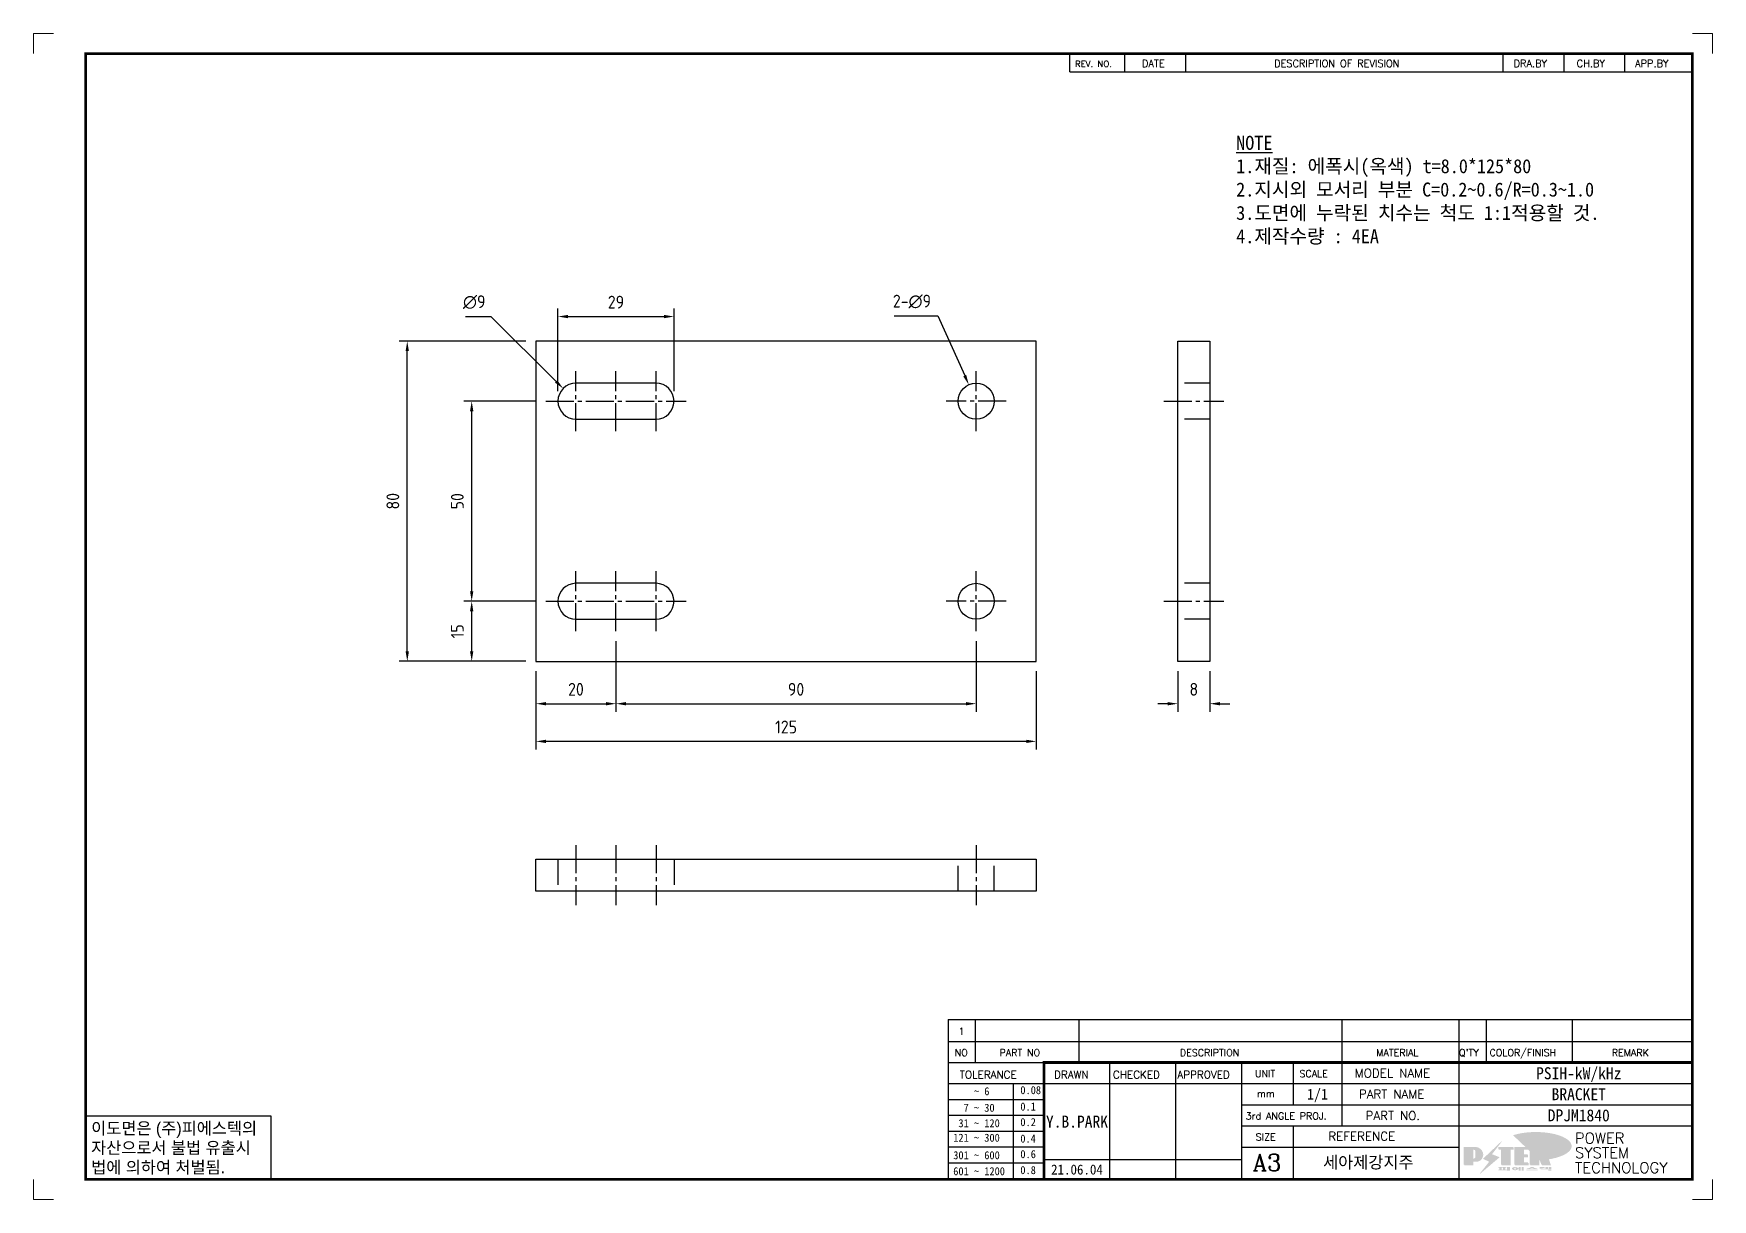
# Model space of a CAD drawing. Header units: millimetres. Extents: x 2584 to 14522, y 0 to 1456.
# Drawn here: x 13165.3 to 13584.8, y 0 to 291.3 of the extents above; entities that cross this region are included whole.
import ezdxf
from ezdxf.enums import TextEntityAlignment as Align

# ---------------------------------------------------------------- set-up
doc = ezdxf.new("R2010")
doc.units = ezdxf.units.MM
doc.linetypes.add('CENTER1', pattern=[10, 7, -1, 1, -1])
doc.linetypes.add('HIDDEN', pattern=[9.525, 6.35, -3.175])
doc.layers.add('FORMAT-1', color=7, linetype='Continuous')
doc.layers.add('line', color=3, linetype='Continuous')
doc.styles.add('h1', font='')
doc.styles.add('HAN', font='')
doc.styles.add('RC', font='ROMANC.SHX')
doc.styles.add('ROMANT', font='romant')
doc.styles.add('RT', font='ROMANT.SHX', dxfattribs={"oblique": 15})
doc.styles.get("Standard").update_dxf_attribs({"font": 'ISOCP.SHX', "bigfont": 'WHGTXT.SHX'})
doc.styles.get('h1').set_extended_font_data('New Gulim')
doc.styles.get('HAN').set_extended_font_data('GulimChe')
doc.dimstyles.new('PS-1', dxfattribs={"dimtxt": 3.2, "dimasz": 2.5, "dimexe": 2, "dimexo": 2.5, "dimgap": 2, "dimtad": 1, "dimtoh": 1, "dimrnd": 0.05, "dimzin": 12, "dimdsep": 46, "dimtxsty": 'Standard', "dimcen": 0, "dimclrt": 2, "dimazin": 3, "dimtfac": 1, "dimtofl": 0, "dimtmove": 0, "dimatfit": 3, "dimfxl": 0, "dimtolj": 1, "dimtzin": 0, "dimarcsym": 0})

# ---------------------------------------------------------------- blocks, each defined once
blk = doc.blocks.new('A$C0DCE554C')
at = {"color": 1, "linetype": 'CENTER1'}
for p, q in [((-65, -2.5), (-65, -37.5)), ((-15, -2.5), (-15, -37.5)), ((-72.5, -10), (-57.5, -10)), ((-22.5, -10), (-7.5, -10)), ((-72.5, -20), (-57.5, -20)), ((-22.5, -20), (-7.5, -20)), ((-72.5, -30), (-57.5, -30)), ((-22.5, -30), (-7.5, -30)), ((-65, -117.5), (-65, -102.5)), ((-15, -117.5), (-15, -102.5)), ((-72.5, -110), (-57.5, -110)), ((-22.5, -110), (-7.5, -110))]:
    blk.add_line(p, q, dxfattribs=at)
at = {"color": 2}
blk.add_lwpolyline([(-80, -125), (0, -125), (0, 0), (-80, 0)], close=True, dxfattribs=at)
for points in [[(-69.5, -10), (-69.5, -30, 1), (-60.5, -30), (-60.5, -10, 1)], [(-19.5, -10), (-19.5, -30, 1), (-10.5, -30), (-10.5, -10, 1)]]:
    blk.add_lwpolyline(points, format="xyb", close=True, dxfattribs=at)
for centre in [(-65, -110), (-15, -110)]:
    blk.add_circle(centre, 4.5, dxfattribs=at)
blk = doc.blocks.new('A$C11FB458A')
at = {"color": 1, "linetype": 'CENTER1'}
for p, q in [((-115, 11.5), (-115, -3.5)), ((-105, 11.5), (-105, -3.5)), ((-95, 11.5), (-95, -3.5)), ((-15, 11.5), (-15, -3.5))]:
    blk.add_line(p, q, dxfattribs=at)
at = {"linetype": 'HIDDEN'}
for p, q in [((-119.5, 8), (-119.5, 0)), ((-90.5, 8), (-90.5, 0)), ((-19.5, 0), (-19.5, 8)), ((-10.5, 0), (-10.5, 8))]:
    blk.add_line(p, q, dxfattribs=at)
at = {"color": 2}
blk.add_lwpolyline([(0, 0), (-125, 0), (-125, 8), (0, 8)], close=True, dxfattribs=at)
blk = doc.blocks.new('A$C4CC649A4')
at = {"color": 1, "linetype": 'CENTER1'}
for p, q in [((-65, 11.5), (-65, -3.5)), ((-15, 11.5), (-15, -3.5))]:
    blk.add_line(p, q, dxfattribs=at)
at = {"linetype": 'HIDDEN'}
for p, q in [((-69.5, 0), (-69.5, 8)), ((-60.5, 0), (-60.5, 8)), ((-19.5, 0), (-19.5, 8)), ((-10.5, 0), (-10.5, 8))]:
    blk.add_line(p, q, dxfattribs=at)
at = {"color": 2}
blk.add_lwpolyline([(-80, 8), (0, 8), (0, 0), (-80, 0)], close=True, dxfattribs=at)
blk = doc.blocks.new('no3')
at = {"color": 180}
for p, q in [((0, 5.5), (0, 0)), ((0, 5.5), (186, 5.5)), ((6.79, 5.5), (6.79, 0)), ((32.74, 0.11), (32.74, 5.5)), ((98.4, 5.5), (98.4, 0)), ((127.61, 5.5), (127.61, 0)), ((134.43, 5.5), (134.43, 0)), ((155.98, 5.5), (155.98, 0))]:
    blk.add_line(p, q, dxfattribs=at)
at = {"color": 2, "style": 'HAN'}
for tag, p in [('PART-NO', (19.76, 2.75)), ('MATERIAL', (111.38, 2.75)), ("Q'TY", (131.02, 2.75)), ('COLOR/FINISH', (145.2, 2.75)), ('REMARK', (170.76, 2.75))]:
    blk.add_attdef(tag, text='', height=2.9, dxfattribs=at).set_placement(p, align=Align.MIDDLE_CENTER)
blk.add_attdef('DESCRIPTION', text='', height=2.9, dxfattribs=at).set_placement((34.51, 2.75), align=Align.MIDDLE_LEFT)
at = {"color": 2, "style": 'RT', "oblique": 15}
blk.add_attdef('NO', text='', height=1.74, dxfattribs=at).set_placement((3.38, 2.51), align=Align.MIDDLE_CENTER)
blk = doc.blocks.new('t3')
for p, q in [((0, 15.88), (46.25, 15.88)), ((0, 15.88), (0, 0)), ((46.25, 15.88), (46.25, 0)), ((0, 0), (46.25, 0))]:
    blk.add_line(p, q)
at = {"color": 1, "style": 'h1'}
for s, p in [('이도면은 (주)피에스텍의', (1.4, 11.29)), ('자산으로서 불법 유출시', (1.4, 6.41)), ('법에 의하여 처벌됨.', (1.4, 1.52))]:
    blk.add_text(s, height=3, dxfattribs=at).set_placement(p)
blk = doc.blocks.new('new LOGO')
at = {"layer": 'line'}
h = blk.add_hatch(color=1, dxfattribs=at)
h.paths.add_polyline_path([(41.5, 16.4), (54.3, 16.4, 1), (54.3, 82.9), (0, 82.9), (0, -0.1), (41.5, -0.1)])
h.paths.add_polyline_path([(41.5, 27.9), (41.5, 71.9), (43.6, 71.9, -0.414214), (54.6, 60.9), (54.6, 38.9, -0.414214), (43.6, 27.9)], flags=16)
h.paths.add_polyline_path([(214.7, 71.9), (227.5, 71.9), (227.5, 82.9), (159.7, 82.9), (159.7, 71.9), (172.5, 71.9), (172.5, -0.1), (214.7, -0.1)])
h.paths.add_polyline_path([(276, 37.4), (294.8, 37.4), (294.8, 49.1), (276, 49.1), (276, 71.9), (294.8, 71.9), (294.8, 82.9), (234.5, 82.9), (234.5, -0.1), (297, -0.1), (297, 10.9), (276, 10.9)])
h.paths.add_polyline_path([(347.2, 35.2), (359.7, -0.1), (400.5, -0.1), (379.6, 66.8), (399.7, 82.9), (380.6, 82.9), (347.2, 61.6), (347.2, 82.9), (305.5, 82.9), (305.5, -0.1), (347.2, -0.1)])
h = blk.add_hatch(color=250, dxfattribs=at)
h.paths.add_polyline_path([(44.5, 69.4), (46.6, 69.4, -0.129793), (52, 68, 0.221832), (43.6, 71.9), (41.5, 71.9), (41.5, 27.9), (43.6, 27.9, 0.02048), (44.5, 28)], flags=17)
h.paths.add_polyline_path([(44.5, 13.9), (57.3, 13.9, 0.72362), (77.1, 73.9, -0.679777), (54.3, 16.4), (41.5, 16.4), (41.5, -0.1), (3, -0.1), (3, -2.6), (44.5, -2.6)])
h.paths.add_polyline_path([(117.9, 14.2), (71.5, -44.4), (77.1, -39.6), (120.8, 15.6), (92, 28.9), (173.3, 106), (177.5, 111.4), (89.1, 27.6)])
h.paths.add_polyline_path([(162.7, 71.9), (162.7, 69.4), (172.5, 69.4), (172.5, 71.9)], flags=17)
h.paths.add_polyline_path([(217.7, 69.4), (230.5, 69.4), (230.5, 80.4), (227.5, 80.4), (227.5, 71.9), (214.7, 71.9), (214.7, -0.1), (175.5, -0.1), (175.5, -2.6), (217.7, -2.6)])
h.paths.add_polyline_path([(297.8, 46.6), (294.8, 46.6), (294.8, 37.4), (276, 37.4), (276, 10.9), (279, 10.9), (279, 34.9), (297.8, 34.9)])
h.paths.add_polyline_path([(300, 8.4), (297, 8.4), (297, -0.1), (237.5, -0.1), (237.5, -2.6), (300, -2.6)])
h.paths.add_polyline_path([(297.8, 80.4), (294.8, 80.4), (294.8, 71.9), (276, 71.9), (276, 49.1), (279, 49.1), (279, 69.4), (297.8, 69.4)])
h.paths.add_polyline_path([(350.2, 80.4), (347.2, 80.4), (347.2, 61.6), (350.2, 63.5)])
h.paths.add_polyline_path([(350.2, 26.7), (347.2, 35.2), (347.2, -0.1), (308.5, -0.1), (308.5, -2.6), (350.2, -2.6)])
h.paths.add_polyline_path([(402.7, 80.4), (396.5, 80.4), (379.6, 66.8), (400.5, -0.1), (361.8, -0.1), (362.7, -2.6), (403.5, -2.6), (382.6, 64.3)])
blk.add_hatch(color=5, dxfattribs=at).paths.add_polyline_path([(166.3, 35), (131, 49), (180.4, 112.7), (92, 28.9), (120.8, 15.6), (74.4, -43)])
h = blk.add_hatch(color=253, dxfattribs=at)
edge = h.paths.add_edge_path()
edge.add_ellipse((333.9, 86.4), major_axis=(-165.9, 0), ratio=0.39426, start_angle=111.51268, end_angle=334.46902)
edge.add_ellipse((314.1, 81.2), major_axis=(-153.7, 0), ratio=0.40699, start_angle=121.30662, end_angle=327.74369, ccw=False)
edge.add_line((394, 27.8), (394.7, 25.6))
h = blk.add_hatch(color=250, dxfattribs=at)
edge = h.paths.add_edge_path()
edge.add_ellipse((237.8, -17.6), major_axis=(-14.3, 0), ratio=0.526336, start_angle=192.2456, end_angle=269.07481)
edge.add_line((238.1, -10.1), (237.6, -10.1))
edge.add_ellipse((237.8, -17.6), major_axis=(-14.3, 0), ratio=0.526336, start_angle=270.92519, end_angle=449.07481)
edge.add_line((237.6, -25.1), (238.1, -25.1))
edge.add_ellipse((237.8, -17.6), major_axis=(-14.3, 0), ratio=0.526336, start_angle=450.92519, end_angle=527.7544)
edge.add_line((251.7, -19.2), (254.1, -19.2))
edge.add_line((254.1, -19.2), (254.1, -27.1))
edge.add_line((254.1, -27.1), (263.1, -27.1))
edge.add_line((263.1, -27.1), (263.1, -10.1))
edge.add_line((263.1, -10.1), (254.1, -10.1))
edge.add_line((254.1, -10.1), (254.1, -16))
edge.add_line((254.1, -16), (251.7, -16))
h.paths.add_polyline_path([(241, -16.4), (241, -18.7, -1), (234.4, -18.7), (234.4, -16.4, -1)], flags=16)
h.paths.add_polyline_path([(278.2, -10.1), (268.1, -10.1), (268.1, -27.1), (278.2, -27.1)])
h.paths.add_polyline_path([(310.3, -10.1), (310.3, -11.1, -0.157169), (289.3, -17.5), (294, -19.9, 0.128407), (316.3, -15.9, 0.128407), (338.6, -19.9), (343.3, -17.5, -0.157169), (322.2, -11.1), (322.2, -10.1)])
h.paths.add_polyline_path([(342.1, -25.1), (342.1, -22.3), (290.4, -22.3), (290.4, -25.1)])
h.paths.add_polyline_path([(352, -10.1), (352, -16.2, 0.414214), (354, -18.2), (378.7, -18.2), (378.7, -19.6), (390.2, -19.6), (390.2, -10.1), (378.7, -10.1), (378.7, -13.6), (374.7, -13.6), (374.7, -15.1), (378.7, -15.1), (378.7, -16.2), (364.7, -16.2), (364.7, -15.1), (371.2, -15.1), (371.2, -13.6), (364.7, -13.6), (364.7, -12.6), (374.7, -12.6), (374.7, -10.1)])
h.paths.add_polyline_path([(393.8, -10.1), (393.8, -19.6), (405, -19.6), (405, -10.1)])
h.paths.add_polyline_path([(405, -27.1), (405, -20.9), (356.8, -20.9), (356.8, -23), (391.8, -23), (391.8, -27.1)])
h.paths.add_polyline_path([(200.4, -10.1), (200.4, -22.3), (193.2, -22.3), (193.2, -12.6), (196.6, -12.6), (196.6, -10.1), (161, -10.1), (161, -12.6), (164.5, -12.6), (164.5, -22.3), (161, -22.3), (161, -25.1), (200.4, -25.1), (200.4, -27.1), (213.9, -27.1), (213.9, -10.1)])
h.paths.add_polyline_path([(182, -12.6), (175.6, -12.6), (175.6, -22.3), (182, -22.3)], flags=17)
blk = doc.blocks.new('format-3')
at = {"color": 3, "lineweight": 9}
for p, q in [((0, 286.3), (0, 291.3)), ((5, 291.3), (0, 291.3)), ((414.5, 291.3), (419.5, 291.3)), ((419.5, 286.3), (419.5, 291.3)), ((0, 5), (0, 0)), ((419.5, 5), (419.5, 0)), ((5, 0), (0, 0)), ((414.5, 0), (419.5, 0))]:
    blk.add_line(p, q, dxfattribs=at)
at = {"color": 180}
for p, q in [((258.97, 281.75), (258.97, 286.3)), ((272.71, 281.75), (272.71, 286.3)), ((287.94, 281.75), (287.94, 286.3)), ((367.22, 281.75), (367.22, 286.3)), ((382.45, 281.75), (382.45, 286.3)), ((397.61, 281.75), (397.61, 286.3)), ((258.97, 281.75), (414.5, 281.75)), ((228.5, 39.49), (228.5, 5)), ((228.5, 39.49), (414.5, 39.49)), ((235.29, 39.49), (235.29, 34.21)), ((261.24, 34.21), (261.24, 39.49)), ((326.9, 39.49), (326.9, 34.21)), ((356.11, 39.49), (356.11, 34.21)), ((362.93, 39.49), (362.93, 34.21)), ((384.48, 39.49), (384.48, 34.21)), ((228.5, 34.21), (252.48, 34.21)), ((268.96, 5), (268.96, 34.21)), ((285.45, 5), (285.45, 34.21)), ((301.94, 5), (301.94, 34.21)), ((314.72, 34.21), (314.72, 23.65)), ((326.9, 34.21), (326.9, 18.37)), ((356.11, 34.21), (356.11, 5)), ((228.5, 28.93), (252.48, 28.93)), ((244.89, 5.23), (244.89, 28.93)), ((252.48, 28.93), (414.5, 28.93)), ((228.5, 24.98), (252.48, 24.98)), ((228.5, 21.03), (252.48, 21.03)), ((301.94, 23.65), (414.5, 23.65)), ((228.5, 17.08), (252.48, 17.08)), ((301.94, 18.37), (414.5, 18.37)), ((314.72, 18.37), (314.72, 5)), ((228.5, 13.13), (252.48, 13.13)), ((301.94, 13.09), (356.11, 13.09)), ((228.5, 9.18), (252.48, 9.18)), ((252.48, 9.95), (301.94, 9.95))]:
    blk.add_line(p, q, dxfattribs=at)
at = {"const_width": 0.7}
blk.add_lwpolyline([(252.48, 5), (252.48, 34.21), (414.5, 34.21)], dxfattribs=at)
at = {"layer": 'FORMAT-1', "const_width": 0.7}
blk.add_lwpolyline([(13, 5), (13, 286.3), (414.5, 286.3), (414.5, 5)], close=True, dxfattribs=at)
blk.add_blockref('t3', (13, 5))
at = {"xscale": 0.05400000000000027, "yscale": 0.05400000000000027, "zscale": 0.05400000000000027}
blk.add_blockref('new LOGO', (357.35, 8.65), dxfattribs=at)
at = {"color": 2}
for s, height, style, p in [('REV. NO.', 1.56, 'RC', (260.23, 282.95)), ('DATE', 1.788, 'RC', (276.95, 282.94)), ('DESCRIPTION OF REVISION', 1.7875, 'RC', (309.98, 282.94)), ('DRA.BY', 1.788, 'RC', (369.83, 282.94)), ('CH.BY', 1.788, 'RC', (385.59, 282.94)), ('APP.BY', 1.788, 'RC', (400.18, 282.94)), ('COLOR/FINISH', 1.7424, 'RC', (363.8, 35.83)), ('NO', 1.742, 'RC', (230.16, 35.83)), ('PART NO', 1.742, 'RC', (241.36, 35.83)), ('DESCRIPTION', 1.7424, 'RC', (286.43, 35.83)), ('MATERIAL', 1.742, 'RC', (335.52, 35.83)), ("Q'TY", 1.742, 'RC', (356.17, 35.83)), ('REMARK', 1.742, 'RC', (394.37, 35.83)), (' TOLERANCE', 1.9, 'RC', (230.11, 30.22)), ('DRAWN', 1.9, 'RC', (255, 30.22)), ('CHECKED', 1.9, 'RC', (269.71, 30.22)), ('APPROVED', 1.9, 'RC', (285.8, 30.22)), ('UNIT', 1.742, 'RC', (305.19, 30.55)), ('SCALE', 1.742, 'RC', (316.32, 30.55)), ('MODEL NAME', 2.178, 'RC', (330.12, 30.46)), ('    ~ 6', 2, 'HAN', (229.8, 26.03)), ('0.08', 2, 'HAN', (246.57, 26.31)), ('mm', 1.742, 'RC', (305.67, 25.56)), ('PART NAME', 2.178, 'RC', (331.17, 25.24)), ('  7 ~ 30', 2, 'HAN', (229.8, 21.91)), ('0.1', 2, 'HAN', (246.57, 22.2)), ('3rd ANGLE PROJ.', 1.7424, 'RC', (302.87, 19.97)), ('PART NO.', 2.178, 'RC', (332.84, 19.85)), (' 31 ~ 120', 2, 'HAN', (229.8, 18.04)), ('0.2', 2, 'HAN', (246.57, 18.32)), ('REFERENCE', 2.178, 'RC', (323.52, 14.69)), ('121 ~ 300', 2, 'HAN', (229.8, 14.42)), ('0.4', 2, 'HAN', (246.57, 14.2)), ('SIZE', 1.742, 'RC', (305.39, 14.71)), ('301 ~ 600', 2, 'HAN', (229.8, 10.04)), ('0.6', 2, 'HAN', (246.57, 10.32)), ('601 ~ 1200', 2, 'HAN', (229.8, 6.05)), ('0.8', 2, 'HAN', (246.57, 6.33))]:
    blk.add_text(s, height=height, dxfattribs=dict(at, style=style)).set_placement(p)
at = {"style": 'ROMANT'}
for s, p in [('POWER', (385.15, 13.96)), ('SYSTEM', (385.15, 10.31)), ('TECHNOLOGY', (385.15, 6.56))]:
    blk.add_text(s, height=2.7, dxfattribs=at).set_placement(p)
at = {"color": 2, "lineweight": 25, "style": 'RC'}
blk.add_text('A3', height=4.182, dxfattribs=at).set_placement((304.61, 7.14))
at = {"style": 'HAN'}
for tag, height, p in [('MODEL-NAME', 3, (386.1, 31.53)), ('SCALE', 2.7, (320.81, 26.29)), ('PART-NAME', 3, (386.1, 26.29)), ('CH-BY', 3, (277.21, 19.44)), ('PART-NO', 3, (386.1, 21.01)), ('DRA-BY', 3, (260.72, 19.44)), ('APP-BY', 3, (293.7, 19.44)), ('DRA-DATE', 2.5, (260.72, 7.47)), ('CH-DATE', 2.5, (277.21, 7.47)), ('APP-DATE', 2.5, (293.7, 7.47)), ('관련업체', 3, (333.52, 9.26))]:
    blk.add_attdef(tag, text='', height=height, dxfattribs=at).set_placement(p, align=Align.MIDDLE_CENTER)
blk = doc.blocks.new('*D347')
at = {"color": 0, "lineweight": -2}
for p, q in [((13310.82, 139.45), (13310.82, 121.86)), ((13290.82, 131.95), (13290.82, 121.86)), ((13293.32, 123.86), (13308.32, 123.86))]:
    blk.add_line(p, q, dxfattribs=at)
at = {"color": 0}
for points in [[(13293.32, 124.27), (13293.32, 123.44), (13290.82, 123.86)], [(13308.32, 124.27), (13308.32, 123.44), (13310.82, 123.86)]]:
    blk.add_solid(points, dxfattribs=at)
at = {"layer": 'Defpoints', "color": 0}
for p in [(13310.82, 141.95), (13290.82, 134.45), (13310.82, 123.86)]:
    blk.add_point(p, dxfattribs=at)
at = {"color": 2, "insert": (13300.82, 127.46), "char_height": 3.2, "attachment_point": 5}
blk.add_mtext('\\A1;20', dxfattribs=at)
blk = doc.blocks.new('*D348')
at = {"color": 0, "lineweight": -2}
for p, q in [((13310.82, 139.45), (13310.82, 121.86)), ((13400.82, 139.45), (13400.82, 121.86)), ((13313.32, 123.86), (13398.32, 123.86))]:
    blk.add_line(p, q, dxfattribs=at)
at = {"color": 0}
for points in [[(13313.32, 124.27), (13313.32, 123.44), (13310.82, 123.86)], [(13398.32, 124.27), (13398.32, 123.44), (13400.82, 123.86)]]:
    blk.add_solid(points, dxfattribs=at)
at = {"layer": 'Defpoints', "color": 0}
for p in [(13310.82, 141.95), (13400.82, 141.95), (13400.82, 123.86)]:
    blk.add_point(p, dxfattribs=at)
at = {"color": 2, "insert": (13355.82, 127.46), "char_height": 3.2, "attachment_point": 5}
blk.add_mtext('\\A1;90', dxfattribs=at)
blk = doc.blocks.new('*D349')
at = {"color": 0, "lineweight": -2}
for p, q in [((13290.82, 131.95), (13290.82, 112.45)), ((13415.82, 131.95), (13415.82, 112.45)), ((13413.32, 114.45), (13293.32, 114.45))]:
    blk.add_line(p, q, dxfattribs=at)
at = {"color": 0}
for points in [[(13293.32, 114.86), (13293.32, 114.03), (13290.82, 114.45)], [(13413.32, 114.86), (13413.32, 114.03), (13415.82, 114.45)]]:
    blk.add_solid(points, dxfattribs=at)
at = {"layer": 'Defpoints', "color": 0}
for p in [(13290.82, 134.45), (13415.82, 134.45), (13290.82, 114.45)]:
    blk.add_point(p, dxfattribs=at)
at = {"color": 2, "insert": (13353.32, 118.05), "char_height": 3.2, "attachment_point": 5}
blk.add_mtext('\\A1;125', dxfattribs=at)
blk = doc.blocks.new('*D350')
at = {"color": 0, "lineweight": -2}
for p, q in [((13451.21, 131.95), (13451.21, 121.86)), ((13459.21, 131.95), (13459.21, 121.86)), ((13448.71, 123.86), (13446.21, 123.86)), ((13461.71, 123.86), (13464.21, 123.86))]:
    blk.add_line(p, q, dxfattribs=at)
at = {"color": 0}
for points in [[(13448.71, 124.27), (13448.71, 123.44), (13451.21, 123.86)], [(13461.71, 124.27), (13461.71, 123.44), (13459.21, 123.86)]]:
    blk.add_solid(points, dxfattribs=at)
at = {"layer": 'Defpoints', "color": 0}
for p in [(13451.21, 134.45), (13459.21, 134.45), (13451.21, 123.86)]:
    blk.add_point(p, dxfattribs=at)
at = {"color": 2, "insert": (13455.21, 127.46), "char_height": 3.2, "attachment_point": 5}
blk.add_mtext('\\A1;8', dxfattribs=at)
blk = doc.blocks.new('*D351')
at = {"color": 0, "lineweight": -2}
for p, q in [((13290.82, 149.45), (13272.77, 149.45)), ((13274.77, 136.95), (13274.77, 146.95)), ((13288.32, 134.45), (13272.77, 134.45))]:
    blk.add_line(p, q, dxfattribs=at)
at = {"color": 0}
for points in [[(13274.35, 146.95), (13275.18, 146.95), (13274.77, 149.45)], [(13274.35, 136.95), (13275.18, 136.95), (13274.77, 134.45)]]:
    blk.add_solid(points, dxfattribs=at)
at = {"layer": 'Defpoints', "color": 0}
for p in [(13274.77, 149.45), (13293.32, 149.45), (13290.82, 134.45)]:
    blk.add_point(p, dxfattribs=at)
at = {"color": 2, "insert": (13271.17, 141.95), "char_height": 3.2, "attachment_point": 5, "rotation": 90}
blk.add_mtext('\\A1;15', dxfattribs=at)
blk = doc.blocks.new('*D352')
at = {"color": 0, "lineweight": -2}
for p, q in [((13290.82, 199.45), (13272.77, 199.45)), ((13274.77, 151.95), (13274.77, 196.95)), ((13290.82, 149.45), (13272.77, 149.45))]:
    blk.add_line(p, q, dxfattribs=at)
at = {"color": 0}
for points in [[(13274.35, 196.95), (13275.18, 196.95), (13274.77, 199.45)], [(13274.35, 151.95), (13275.18, 151.95), (13274.77, 149.45)]]:
    blk.add_solid(points, dxfattribs=at)
at = {"layer": 'Defpoints', "color": 0}
for p in [(13274.77, 199.45), (13293.32, 199.45), (13293.32, 149.45)]:
    blk.add_point(p, dxfattribs=at)
at = {"color": 2, "insert": (13271.17, 174.45), "char_height": 3.2, "attachment_point": 5, "rotation": 90}
blk.add_mtext('\\A1;50', dxfattribs=at)
blk = doc.blocks.new('*D353')
at = {"color": 0, "lineweight": -2}
for p, q in [((13288.32, 214.45), (13256.67, 214.45)), ((13258.67, 136.95), (13258.67, 211.95)), ((13288.32, 134.45), (13256.67, 134.45))]:
    blk.add_line(p, q, dxfattribs=at)
at = {"color": 0}
for points in [[(13258.25, 211.95), (13259.08, 211.95), (13258.67, 214.45)], [(13258.25, 136.95), (13259.08, 136.95), (13258.67, 134.45)]]:
    blk.add_solid(points, dxfattribs=at)
at = {"layer": 'Defpoints', "color": 0}
for p in [(13258.67, 214.45), (13290.82, 214.45), (13290.82, 134.45)]:
    blk.add_point(p, dxfattribs=at)
at = {"color": 2, "insert": (13255.07, 174.45), "char_height": 3.2, "attachment_point": 5, "rotation": 90}
blk.add_mtext('\\A1;80', dxfattribs=at)
blk = doc.blocks.new('*D354')
at = {"color": 0, "lineweight": -2}
for p, q in [((13273.2, 220.6), (13279.59, 220.6)), ((13279.59, 220.6), (13295.86, 204.39))]:
    blk.add_line(p, q, dxfattribs=at)
at = {"color": 0}
blk.add_solid([(13296.16, 204.68), (13295.57, 204.09), (13297.63, 202.62)], dxfattribs=at)
at = {"layer": 'Defpoints', "color": 0}
for p in [(13297.63, 202.62), (13304.01, 196.27)]:
    blk.add_point(p, dxfattribs=at)
at = {"color": 2, "insert": (13275.4, 224.2), "char_height": 3.2, "attachment_point": 5}
blk.add_mtext('\\A1;∅9', dxfattribs=at)
blk = doc.blocks.new('*D355')
at = {"color": 0, "lineweight": -2}
for p, q in [((13296.32, 201.95), (13296.32, 222.6)), ((13325.32, 201.95), (13325.32, 222.6)), ((13298.82, 220.6), (13322.82, 220.6))]:
    blk.add_line(p, q, dxfattribs=at)
at = {"color": 0}
for points in [[(13298.82, 221.01), (13298.82, 220.18), (13296.32, 220.6)], [(13322.82, 221.01), (13322.82, 220.18), (13325.32, 220.6)]]:
    blk.add_solid(points, dxfattribs=at)
at = {"layer": 'Defpoints', "color": 0}
for p in [(13325.32, 220.6), (13296.32, 199.45), (13325.32, 199.45)]:
    blk.add_point(p, dxfattribs=at)
at = {"color": 2, "insert": (13310.82, 224.2), "char_height": 3.2, "attachment_point": 5}
blk.add_mtext('\\A1;29', dxfattribs=at)
blk = doc.blocks.new('*D356')
at = {"color": 0, "lineweight": -2}
for p, q in [((13380.31, 220.75), (13391.26, 220.75)), ((13391.26, 220.75), (13397.96, 205.83))]:
    blk.add_line(p, q, dxfattribs=at)
at = {"color": 0}
blk.add_solid([(13398.34, 206), (13397.58, 205.66), (13398.98, 203.55)], dxfattribs=at)
at = {"layer": 'Defpoints', "color": 0}
for p in [(13398.98, 203.55), (13402.67, 195.34)]:
    blk.add_point(p, dxfattribs=at)
at = {"color": 2, "insert": (13384.78, 224.35), "char_height": 3.2, "attachment_point": 5}
blk.add_mtext('\\A1;2-∅9', dxfattribs=at)

msp = doc.modelspace()

# ---------------------------------------------------------------- block references
msp.add_blockref('format-3', (13165.293, 0, 0)).add_auto_attribs({'DRA-DATE': '21.06.04', 'DRA-BY': 'Y.B.PARK', 'MODEL-NAME': 'PSIH-kW/kHz', 'PART-NAME': 'BRACKET', 'PART-NO': 'DPJM1840', 'SCALE': '1/1', '관련업체': '세아제강지주'})
for name, p, rotation in [('A$C0DCE554C', (13290.822, 214.445), 89.99999999999999), ('A$C4CC649A4', (13459.213, 214.445), 90)]:
    msp.add_blockref(name, p, dxfattribs=dict(rotation=rotation))
msp.add_blockref('A$C11FB458A', (13415.822, 76.986))
ref = msp.add_blockref('no3', (13393.793, 39.494, 0))
ref.add_attrib('NO', '1', dxfattribs={"color": 2, "height": 1.74, "style": 'RT'}).set_placement((13397.178, 42.001, 0), align=Align.MIDDLE_CENTER)

# ---------------------------------------------------------------- texts
at = {"color": 2, "insert": (13465.801, 265.751, 0), "char_height": 3.5, "attachment_point": 1, "style": 'HAN'}
msp.add_mtext_dynamic_manual_height_columns('{\\LNOTE\\P}1.재질: 에폭시(옥색) t=8.0*125*80\\P2.지시외 모서리 부분 C=0.2~0.6/R=0.3~1.0\\P3.도면에 누락된 치수는 척도 1:1적용할 것.\\P{\\C1;4.제작수량 : 4EA}', width=452.3112, gutter_width=769.295, heights=[140.408], dxfattribs=at)

# ---------------------------------------------------------------- dimensions: what is measured, and where the dimension line sits
dim = msp.add_diameter_dim_2p(p1=(13304.01, 196.269), p2=(13297.635, 202.621), dimstyle='PS-1')
dim.commit()
dim.dimension.update_dxf_attribs({"geometry": '*D354', "text_midpoint": (13275.399, 220.597), "dimtype": 163})
for base, p1, p2, picture, middle in [((13325.322, 220.597), (13296.322, 199.445), (13325.322, 199.445), '*D355', (13310.822, 224.198)), ((13310.822, 123.856), (13290.822, 134.445), (13310.822, 141.945), '*D347', (13300.822, 127.456)), ((13400.822, 123.856), (13310.822, 141.945), (13400.822, 141.945), '*D348', (13355.822, 127.456)), ((13290.822, 114.448), (13415.822, 134.445), (13290.822, 134.445), '*D349', (13353.322, 118.048)), ((13451.213, 123.856), (13459.213, 134.445), (13451.213, 134.445), '*D350', (13455.213, 127.456))]:
    dim = msp.add_linear_dim(base=base, p1=p1, p2=p2, dimstyle='PS-1')
    dim.commit()
    dim.dimension.update_dxf_attribs({"geometry": picture, "text_midpoint": middle})
dim = msp.add_diameter_dim_2p(p1=(13402.665, 195.34), p2=(13398.979, 203.551), text='2-<>', dimstyle='PS-1')
dim.commit()
dim.dimension.update_dxf_attribs({"geometry": '*D356', "text_midpoint": (13384.784, 220.748), "dimtype": 163})
for base, p1, p2, picture, middle in [((13258.666, 214.445), (13290.822, 134.445), (13290.822, 214.445), '*D353', (13255.066, 174.445)), ((13274.768, 199.445), (13293.322, 149.445), (13293.322, 199.445), '*D352', (13271.168, 174.445)), ((13274.768, 149.445), (13290.822, 134.445), (13293.322, 149.445), '*D351', (13271.168, 141.945))]:
    dim = msp.add_linear_dim(base=base, p1=p1, p2=p2, angle=90, dimstyle='PS-1')
    dim.commit()
    dim.dimension.update_dxf_attribs({"geometry": picture, "text_midpoint": middle})

doc.saveas('drawing.dxf')
